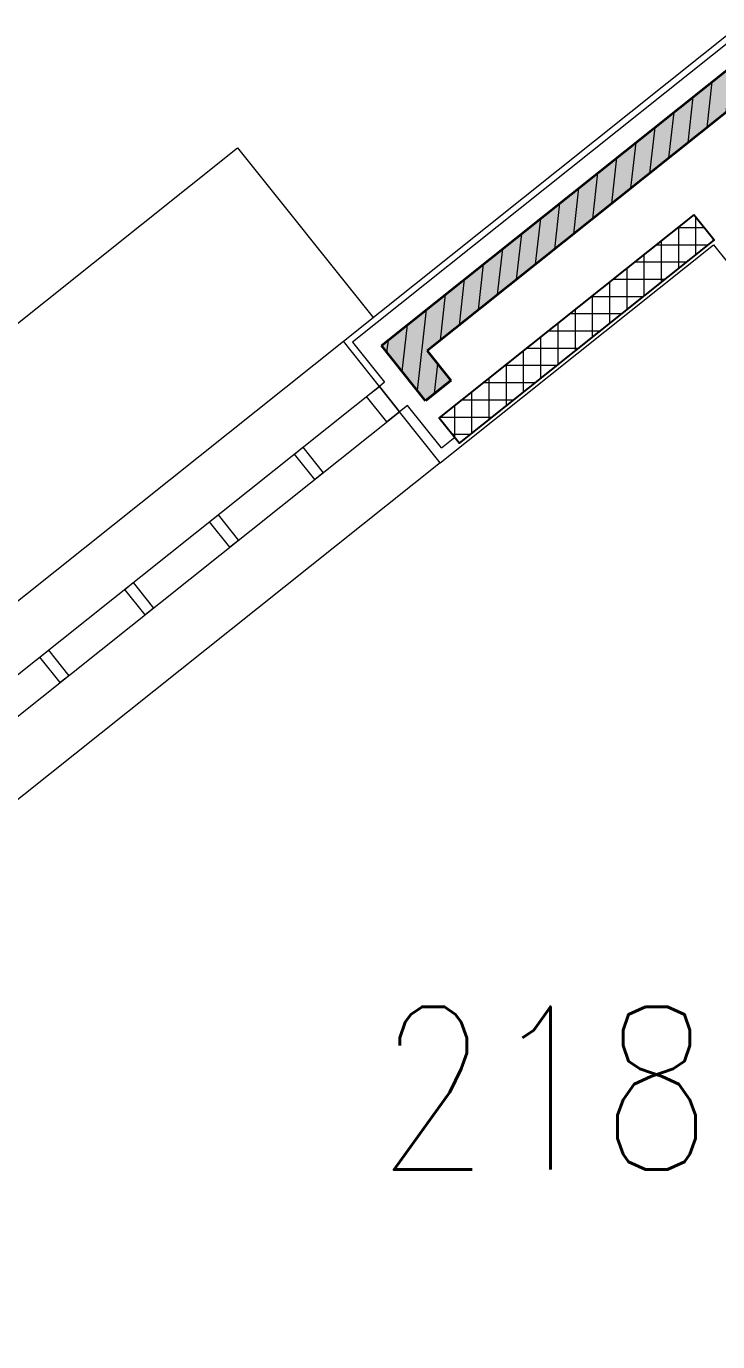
# Model space of a CAD drawing. Header units: inches. Extents: x 342932 to 557958, y 80625 to 242727.
# Drawn here: x 368156 to 371341, y 126653 to 132712 of the extents above; entities that cross this region are included whole.
import ezdxf
from ezdxf.enums import TextEntityAlignment as Align

# ---------------------------------------------------------------- set-up
doc = ezdxf.new("R2010")
doc.units = ezdxf.units.IN
doc.header["$MEASUREMENT"] = 0
for name, color, linetype, lineweight in [('First Floor$0$A-G2-G-Building-Elements-Below', 251, 'Continuous', 13), ('First Floor$0$A-G250-G-Walls-Low-Level', 251, 'Continuous', 15), ('First Floor$0$A-G250-G-Walls-Precast-Concrete', 251, 'Continuous', 35), ('First Floor$0$A-G250-M-Walls-Blockwork', 7, 'Continuous', 25), ('First Floor$0$A-G252-H-Internal-Walls', 251, 'Continuous', 9), ('First Floor$0$A-G262-H-Precast-Panel', 251, 'Continuous', 5), ('First Floor$0$A-G312-M-Wall-Cladding-Panel', 7, 'Continuous', 9), ('First Floor$0$A-G312-M-Wall-Finish-Plaster', 7, 'Continuous', 15), ('First Floor$0$A-G321-M-Window', 251, 'Continuous', 9), ('First Floor$0$Z-Z001-S-Room-Name-Identification-250', 7, 'Continuous', 15)]:
    doc.layers.add(name, color=color, linetype=linetype, lineweight=lineweight)
doc.styles.add('First Floor$0$Tag-RomanS', font='romans.shx', dxfattribs={"width": 0.8})

# ---------------------------------------------------------------- blocks, each defined once
blk = doc.blocks.new('First Floor$0$tag-roomname')
at = {"lineweight": 18, "ltscale": 0.01, "style": 'First Floor$0$Tag-RomanS', "width": 0.8}
blk.add_attdef('ROOM_NO_2', text='', height=3, dxfattribs=at).set_placement((0, 1.612), align=Align.MIDDLE_CENTER)
at = {"linetype": 'ByBlock', "lineweight": 15, "ltscale": 0.01, "style": 'First Floor$0$Tag-RomanS', "width": 0.8, "flags": 1}
for tag, p in [('ROOM_NAME_1', (0, -2.288)), ('ROOM_NAME_2', (0, -5.744))]:
    blk.add_attdef(tag, text='', height=2.5, dxfattribs=at).set_placement(p, align=Align.MIDDLE_CENTER)

msp = doc.modelspace()

# ---------------------------------------------------------------- hatches: boundary and pattern name
at = {"layer": 'First Floor$0$A-G252-H-Internal-Walls'}
h = msp.add_hatch(dxfattribs=at)
h.set_pattern_fill('ANSI37', color=256, scale=25, angle=45, style=0)
h.set_pattern_definition([(90, (361398.31, 239656.21), (-79.375, 7e-15), []), (180, (361398.31, 239656.21), (-7e-15, -79.375), [])])
h.paths.add_polyline_path([(371324.5, 131727), (371230.5, 131843.9), (370057.9, 130908.8), (370151.5, 130791.5)])
at = {"layer": 'First Floor$0$A-G262-H-Precast-Panel'}
h = msp.add_hatch(dxfattribs=at)
h.set_pattern_fill('ANSI31', color=256, scale=25, style=0)
h.set_pattern_definition([(83.5715, (360369.48, 126048.435), (-78.8759, 8.8871), [])])
h.paths.add_polyline_path([(371391.1, 132324.9), (371508.6, 132418.1, -0.000636), (371415.3, 132536.1), (369792.3, 131241.8), (369995, 130987.7), (370112.2, 131081.2), (370003.1, 131218.1)])
h = msp.add_hatch(dxfattribs=at)
h.set_pattern_fill('AR-CONC', color=256, scale=2, style=0)
h.set_pattern_definition([(50, (361382.1, 239676.52), (364.36934, -31.8782), [38.1, -419.1]), (355, (361382.1, 239676.52), (-70.4857, 382.1133), [30.48, -335.28]), (100.451, (361412.48, 239673.87), (293.885, 350.2334), [32.38, -356.18]), (46.1842, (361382.1, 239778.1), (542.158, -84.0847), [57.15, -628.65]), (96.6356, (361427.3, 239771.1), (474.8085, 494.851), [48.57, -534.27]), (351.184, (361382.1, 239778.1), (474.8092, 494.8502), [45.72, -502.92]), (21, (361432.9, 239752.72), (303.22976, -204.531), [38.1, -419.1]), (326, (361432.9, 239752.72), (123.604, 368.3759), [30.48, -335.28]), (71.4514, (361458.2, 239735.68), (426.833, 163.8457), [32.38, -356.18]), (37.5, (361382.11, 239676.52), (6.1772, 169.11008), [0, -331.216, 0, -340.36, 0, -336.55]), (7.5, (361382.11, 239676.52), (133.63933, 200.36115), [0, -194.056, 0, -323.596, 0, -128.27]), (327.5, (361268.83, 239676.52), (271.18119, -11.45749), [0, -127, 0, -396.24, 0, -525.78]), (317.5, (361218.03, 239676.52), (296.25836, 50.853), [0, -165.1, 0, -263.144, 0, -373.38])])
h.paths.add_polyline_path([(371415.3, 132536.1), (369792.3, 131241.8), (369995, 130987.7), (370112.2, 131081.2), (370003.1, 131218.1), (371391.1, 132324.9, 0.069216), (383213.5, 121035.7), (383301.1, 121157.4, -0.069855)])

# ---------------------------------------------------------------- linework, layer by layer
at = {"layer": 'First Floor$0$A-G2-G-Building-Elements-Below'}
for p, q in [((359708.7, 124639.3), (369129.7, 132152.3)), ((369129.7, 132152.3, 0), (369753.2, 131370.5, 0))]:
    msp.add_line(p, q, dxfattribs=at)
at = {"layer": 'First Floor$0$A-G250-G-Walls-Low-Level'}
for p, q in [((365355.7, 127863.6), (369616.7, 131261.6)), ((370063.1, 130701.8), (365778.6, 127285.1, 0))]:
    msp.add_line(p, q, dxfattribs=at)
at = {"layer": 'First Floor$0$A-G250-G-Walls-Precast-Concrete'}
for p, q in [((369792.3, 131241.8), (371415.3, 132536.1)), ((371391.1, 132324.9), (370003.1, 131218.1)), ((369995, 130987.7), (369792.3, 131241.8)), ((370003.1, 131218.1), (370112.2, 131081.2)), ((370112.2, 131081.2), (369995, 130987.7))]:
    msp.add_line(p, q, dxfattribs=at)
at = {"layer": 'First Floor$0$A-G250-M-Walls-Blockwork'}
msp.add_lwpolyline([(371230.5, 131843.9), (370057.9, 130908.8), (370151.5, 130791.5), (371324.6, 131727.1)], close=True, dxfattribs=at)
at = {"layer": 'First Floor$0$A-G312-M-Wall-Cladding-Panel'}
for p, q in [((369616.7, 131261.6, 0), (371435.8, 132712.3, 0)), ((371430.8, 132670, 0), (369658.8, 131256.9, 0)), ((369782.5, 131053.7, 0), (369616.7, 131261.6, 0)), ((369658.8, 131256.9, 0), (369806, 131072.4, 0)), ((369806, 131072.4, 0), (369782.5, 131053.7, 0))]:
    msp.add_line(p, q, dxfattribs=at)
at = {"layer": 'First Floor$0$A-G312-M-Wall-Finish-Plaster'}
for p, q in [((370063.1, 130701.8, 0), (371321.3, 131705.2)), ((369912.8, 130965.7), (369876, 130936.4)), ((370068.6, 130770.2), (369912.8, 130965.7)), ((370063.1, 130701.8), (369876, 130936.4)), ((370068.6, 130770.2, 0), (370129.6, 130818.9, 0))]:
    msp.add_line(p, q, dxfattribs=at)
msp.add_arc((418409.3, 169658.1), 60478.9, 218.868783, 225.535257, dxfattribs=at)
at = {"layer": 'First Floor$0$A-G321-M-Window', "elevation": 0}
for points in [[(365615.1, 127538.4), (369876, 130936.4), (369782.5, 131053.7), (365521.5, 127655.6)], [(369876, 130936.4), (369817.4, 130889.6), (369723.9, 131006.9), (369782.5, 131053.7)], [(369524.2, 130655.8), (369485.1, 130624.6), (369391.6, 130741.9), (369430.7, 130773.1)], [(369133.3, 130344.1), (369094.2, 130312.9), (369000.7, 130430.2), (369039.8, 130461.3)], [(368742.4, 130032.3), (368703.3, 130001.2), (368609.8, 130118.4), (368648.9, 130149.6)], [(368351.5, 129720.6), (368312.4, 129689.4), (368218.8, 129806.7), (368257.9, 129837.9)]]:
    msp.add_lwpolyline(points, close=True, dxfattribs=at)

# ---------------------------------------------------------------- block references
at = {"layer": 'First Floor$0$Z-Z001-S-Room-Name-Identification-250'}
ref = msp.add_blockref('First Floor$0$tag-roomname', (370801.9, 127417.8, 0), dxfattribs=dict(at, xscale=250, yscale=250, zscale=250))
ref.add_attrib('ROOM_NO_2', '2184', dxfattribs={"layer": '0', "lineweight": 18, "ltscale": 0.01, "height": 750, "style": 'First Floor$0$Tag-RomanS', "width": 0.8}).set_placement((370801.9, 127820.7, 0), align=Align.MIDDLE_CENTER)

doc.saveas('drawing.dxf')
